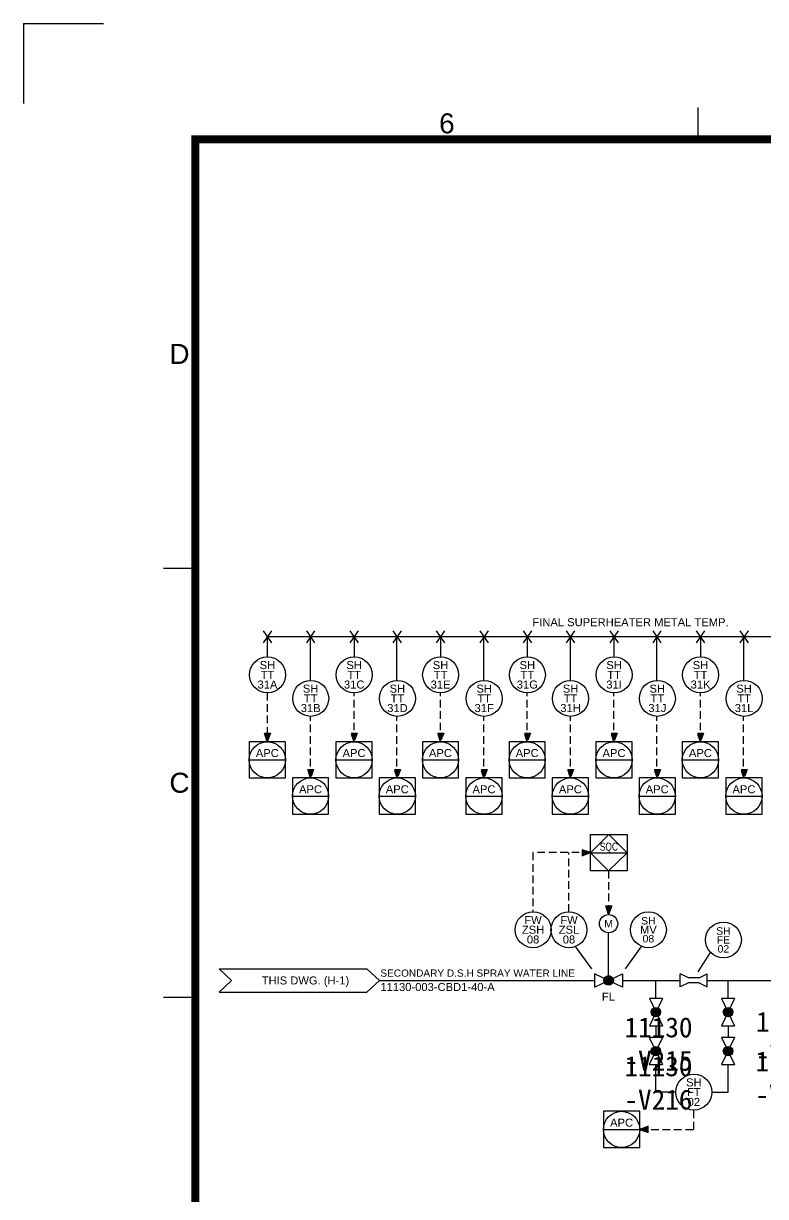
# Model space of a CAD drawing. Header units: millimetres. Extents: x 0 to 643, y 0 to 297.
# Drawn here: x 0 to 92.7, y 150.4 to 297 of the extents above; entities that cross this region are included whole.
import ezdxf
from ezdxf.enums import TextEntityAlignment as Align

# ---------------------------------------------------------------- set-up
doc = ezdxf.new("R2018")
doc.units = ezdxf.units.MM
doc.linetypes.add('HIDDEN2', pattern=[4.7625, 3.175, -1.5875])
for name, color, linetype in [('1_Valve', 7, 'Continuous'), ('2_Opc', 7, 'Continuous'), ('3_I&C', 7, 'Continuous'), ('5_Etc', 7, 'Continuous'), ('6_PIPE(기타)', 7, 'Continuous'), ('6_PIPE(물)', 5, 'Continuous')]:
    doc.layers.add(name, color=color, linetype=linetype)
doc.styles.get("Standard").update_dxf_attribs({"font": 'arial.ttf'})

# ---------------------------------------------------------------- blocks, each defined once
blk = doc.blocks.new('LOCAL INSTRUMENT_')
at = {"color": 0, "linetype": 'ByBlock', "ltscale": 0.1}
blk.add_circle((0, 0), 2.41, dxfattribs=at)
at = {"color": 0}
for tag, p in [('TAG01', (-0.01, 1.3)), ('TAG02', (0, 0)), ('TAG03', (0, -1.3))]:
    blk.add_attdef(tag, text='', height=1, dxfattribs=at).set_placement(p, align=Align.MIDDLE_CENTER)
blk = doc.blocks.new('*U4')
h = blk.add_hatch(color=0)
h.dxf.hatch_style = 1
h.paths.add_polyline_path([(-5.54, 0.26), (-5, 0), (-4.46, 0.26, 0.627672)])
h.paths.add_polyline_path([(-5.54, 0.26, 0.112916), (-5.6, 0, 0.112916), (-5.54, -0.26), (-5, 0)])
h.paths.add_polyline_path([(-4.46, -0.26), (-5, 0), (-5.54, -0.26, 0.627672)])
h.paths.add_polyline_path([(-4.46, 0.26), (-5, 0), (-4.46, -0.26, 0.112916), (-4.4, 0, 0.112916)])
at = {"color": 0}
for p, q in [((-5, 0), (-5, 5.96)), ((-6.75, 0.84), (-6.75, -0.84)), ((-3.25, -0.84), (-6.75, 0.84)), ((-6.75, -0.84), (-3.25, 0.84)), ((-3.25, 0.84), (-3.25, -0.84))]:
    blk.add_line(p, q, dxfattribs=at)
for centre, radius in [((-5, 7.1), 1.14), ((-0.02, 6.33), 2.24), ((-5, 0), 0.603)]:
    blk.add_circle(centre, radius, dxfattribs=at)
at = {"color": 0, "insert": (-5, 7.1), "char_height": 0.944, "attachment_point": 5}
blk.add_mtext_dynamic_manual_height_columns('M', width=4.3497, gutter_width=4.72, heights=[0], dxfattribs=at)
at = {"color": 0}
for tag, height, p in [('TAG01', 0.933, (-0.02, 7.46)), ('TAG02', 0.933, (-0.02, 6.33)), ('TAG03', 0.933, (-0.02, 5.21)), ('DESCRIPTION01', 1, (-5.02, -2.02))]:
    blk.add_attdef(tag, text='', height=height, dxfattribs=at).set_placement(p, align=Align.MIDDLE_CENTER)
blk = doc.blocks.new('*U6')
at = {"color": 0}
for p, q in [((-1.87, -0.89), (-1.87, 0.89)), ((-0.72, 0.34), (-1.87, 0.89)), ((0.77, 0.34), (-0.72, 0.34)), ((0.77, 0.34), (1.87, 0.89)), ((1.87, -0.89), (1.87, 0.89)), ((-0.72, -0.34), (-1.87, -0.89)), ((0.77, -0.34), (-0.72, -0.34)), ((0.77, -0.34), (1.87, -0.89))]:
    blk.add_line(p, q, dxfattribs=at)
blk.add_circle((4.08, 5.54), 2.46, dxfattribs=at)
for tag, p in [('TAG01', (4.08, 6.77)), ('TAG02', (4.08, 5.54)), ('TAG03', (4.08, 4.31))]:
    blk.add_attdef(tag, text='', height=1.02, dxfattribs=at).set_placement(p, align=Align.MIDDLE_CENTER)
blk = doc.blocks.new('*U8')
h = blk.add_hatch(color=0)
h.dxf.hatch_style = 1
edge = h.paths.add_edge_path()
edge.add_arc((0, 0), 0.586, 0, 360)
at = {"color": 0, "linetype": 'ByBlock', "ltscale": 0.1}
for p, q in [((0.82, 1.7), (-0.82, 1.7)), ((0.82, 1.7), (-0.82, -1.7)), ((-0.82, 1.7), (0.82, -1.7)), ((-0.82, -1.7), (0.82, -1.7))]:
    blk.add_line(p, q, dxfattribs=at)
at = {"color": 0}
blk.add_circle((0, 0), 0.586, dxfattribs=at)
at = {"color": 0, "lineweight": 30, "flags": 106}
blk.add_attdef('TAG01', text='', height=1, dxfattribs=at).set_placement((0, -2), align=Align.MIDDLE_CENTER)
at = {"color": 0}
blk.add_attdef('DESCRIPTION01', text='', height=1, dxfattribs=at).set_placement((0, -3.5), align=Align.MIDDLE_CENTER)
blk = doc.blocks.new('INDICATE DISPLAY_')
at = {"color": 0}
blk.add_line((-2.43, 0), (2.43, 0), dxfattribs=at)
blk.add_lwpolyline([(2.43, 2.43), (-2.43, 2.43), (-2.43, -2.43), (2.43, -2.43)], close=True, dxfattribs=at)
blk.add_circle((0, 0), 2.43, dxfattribs=at)
for tag, p in [('TAG01', (0, 0.91)), ('TAG02', (0, -0.91))]:
    blk.add_attdef(tag, text='', height=1, dxfattribs=at).set_placement(p, align=Align.MIDDLE_CENTER)
blk = doc.blocks.new('PROCESS LINE BREAK_')
at = {"color": 0, "linetype": 'ByBlock', "ltscale": 0.1}
for p, q in [((-9.9, 1.58), (9.9, 1.58)), ((-8.24, 0), (-9.9, 1.58)), ((11.6, 0), (9.9, 1.58)), ((-8.24, 0), (-9.9, -1.58)), ((11.6, 0), (9.9, -1.58)), ((-9.9, -1.58), (9.9, -1.58))]:
    blk.add_line(p, q, dxfattribs=at)
at = {"color": 0, "lineweight": 30, "flags": 104}
blk.add_attdef('DESCRIPTION02_', text='', height=1.2, dxfattribs=at).set_placement((0.83, 2.58), align=Align.BOTTOM_CENTER)
at = {"color": 0}
blk.add_attdef('DESCRIPTION01_', text='', height=1.2, dxfattribs=at).set_placement((1.68, 0), align=Align.MIDDLE_CENTER)
blk = doc.blocks.new('DIGITAL LOGIC CONTROLS_')
at = {"color": 0}
for p, q in [((-2.43, 0), (-4.85, -2.41)), ((0, -2.41), (-2.43, 0)), ((-4.85, -2.41), (-2.47, -4.81)), ((-4.85, -2.41), (0, -2.41)), ((-2.47, -4.81), (0, -2.41))]:
    blk.add_line(p, q, dxfattribs=at)
blk.add_lwpolyline([(-4.85, 0), (0, 0), (0, -4.81), (-4.85, -4.81)], close=True, dxfattribs=at)
blk.add_attdef('TAG01', text='', height=0.8, dxfattribs=at).set_placement((-2.43, -1.61), align=Align.MIDDLE_CENTER)
blk = doc.blocks.new('*U11')
at = {"color": 0}
for tag, p in [('TAG01', (5, 1.5)), ('DESCRIPTION01', (5, -2.07))]:
    blk.add_attdef(tag, text='', height=1, dxfattribs=at).set_placement(p, align=Align.MIDDLE_CENTER)

msp = doc.modelspace()

# ---------------------------------------------------------------- hatches: boundary and pattern name
at = {"layer": '3_I&C'}
h = msp.add_hatch(color=256, dxfattribs=at)
h.dxf.hatch_style = 1
h.paths.add_polyline_path([(30.12, 208.31), (30.48, 207.24), (30.87, 208.31)])
at = {"layer": '3_I&C', "linetype": 'HIDDEN2', "ltscale": 0.3}
h = msp.add_hatch(color=256, dxfattribs=at)
h.dxf.hatch_style = 1
h.paths.add_polyline_path([(40.96, 208.31), (41.32, 207.24), (41.72, 208.31)])
h = msp.add_hatch(color=256, dxfattribs=at)
h.dxf.hatch_style = 1
h.paths.add_polyline_path([(51.76, 208.31), (52.12, 207.24), (52.52, 208.31)])
h = msp.add_hatch(color=256, dxfattribs=at)
h.dxf.hatch_style = 1
h.paths.add_polyline_path([(62.61, 208.31), (62.96, 207.24), (63.36, 208.31)])
h = msp.add_hatch(color=256, dxfattribs=at)
h.dxf.hatch_style = 1
h.paths.add_polyline_path([(73.45, 208.31), (73.8, 207.24), (74.2, 208.31)])
h = msp.add_hatch(color=256, dxfattribs=at)
h.dxf.hatch_style = 1
h.paths.add_polyline_path([(84.25, 208.31), (84.61, 207.24), (85, 208.31)])
h = msp.add_hatch(color=256, dxfattribs=at)
h.dxf.hatch_style = 1
h.paths.add_polyline_path([(35.52, 203.79), (35.88, 202.71), (36.27, 203.79)])
h = msp.add_hatch(color=256, dxfattribs=at)
h.dxf.hatch_style = 1
h.paths.add_polyline_path([(46.36, 203.79), (46.72, 202.71), (47.12, 203.79)])
h = msp.add_hatch(color=256, dxfattribs=at)
h.dxf.hatch_style = 1
h.paths.add_polyline_path([(57.2, 203.79), (57.56, 202.71), (57.96, 203.79)])
h = msp.add_hatch(color=256, dxfattribs=at)
h.dxf.hatch_style = 1
h.paths.add_polyline_path([(68.01, 203.79), (68.36, 202.71), (68.76, 203.79)])
h = msp.add_hatch(color=256, dxfattribs=at)
h.dxf.hatch_style = 1
h.paths.add_polyline_path([(78.85, 203.79), (79.21, 202.71), (79.6, 203.79)])
h = msp.add_hatch(color=256, dxfattribs=at)
h.dxf.hatch_style = 1
h.paths.add_polyline_path([(89.69, 203.79), (90.05, 202.71), (90.45, 203.79)])
at = {"layer": '3_I&C'}
h = msp.add_hatch(color=256, dxfattribs=at)
h.dxf.hatch_style = 1
h.paths.add_polyline_path([(69.81, 192.98), (70.89, 193.38), (69.81, 193.74)])
h = msp.add_hatch(color=256, dxfattribs=at)
h.dxf.hatch_style = 1
h.paths.add_polyline_path([(72.77, 186.73), (73.13, 185.66), (73.53, 186.73)])
h = msp.add_hatch(color=256, dxfattribs=at)
h.dxf.hatch_style = 1
h.paths.add_polyline_path([(78.09, 159.19), (77.02, 158.79), (78.09, 158.43)])

# ---------------------------------------------------------------- linework, layer by layer
at = {"color": 0}
for q in [(0, 287), (10, 297)]:
    msp.add_line((0, 297), q, dxfattribs=at)
for p, q in [((84.33, 282.5), (84.33, 286.5)), ((21.5, 228.9), (17.5, 228.9)), ((21.5, 175.3), (17.5, 175.3))]:
    msp.add_line(p, q)
at = {"color": 0, "ltscale": 10, "const_width": 1}
msp.add_lwpolyline([(21.5, 282.5), (398.5, 282.5), (398.5, 14.5), (21.5, 14.5)], close=True, dxfattribs=at)
at = {"layer": '1_Valve'}
msp.add_line((75.23, 178.88), (77.26, 181.66), dxfattribs=at)
at = {"layer": '3_I&C'}
for p, q in [((30.99, 221.08), (29.96, 219.61)), ((29.96, 221.08), (30.99, 219.61)), ((30.48, 220.35), (30.48, 217.84)), ((36.39, 221.08), (35.36, 219.61)), ((35.36, 221.08), (36.39, 219.61)), ((35.88, 214.91), (35.88, 220.35)), ((41.83, 221.08), (40.8, 219.61)), ((40.8, 221.08), (41.83, 219.61)), ((41.32, 220.35), (41.32, 217.84)), ((47.2, 221.08), (46.16, 219.61)), ((46.16, 221.08), (47.2, 219.61)), ((46.68, 214.91), (46.68, 220.35)), ((52.64, 221.08), (51.6, 219.61)), ((51.6, 221.08), (52.64, 219.61)), ((52.12, 220.35), (52.12, 217.84)), ((58.08, 221.08), (57.04, 219.61)), ((57.04, 221.08), (58.08, 219.61)), ((57.56, 214.91), (57.56, 220.35)), ((63.48, 221.08), (62.45, 219.61)), ((62.45, 221.08), (63.48, 219.61)), ((62.96, 220.35), (62.96, 217.84)), ((68.88, 221.08), (67.85, 219.61)), ((67.85, 221.08), (68.88, 219.61)), ((68.36, 214.91), (68.36, 220.35)), ((74.32, 221.08), (73.29, 219.61)), ((73.29, 221.08), (74.32, 219.61)), ((73.8, 220.35), (73.8, 217.84)), ((79.68, 221.08), (78.65, 219.61)), ((78.65, 221.08), (79.68, 219.61)), ((79.17, 214.91), (79.17, 220.35)), ((85.12, 221.08), (84.09, 219.61)), ((84.09, 221.08), (85.12, 219.61)), ((84.61, 220.35), (84.61, 217.84)), ((90.56, 221.08), (89.53, 219.61)), ((89.53, 221.08), (90.56, 219.61)), ((90.05, 214.91), (90.05, 220.35)), ((71.02, 178.88), (69, 181.66)), ((79.05, 163.44), (79.05, 166.89)), ((88.06, 163.44), (88.06, 166.89)), ((81.55, 163.44), (79.05, 163.44)), ((86.04, 163.44), (88.06, 163.44))]:
    msp.add_line(p, q, dxfattribs=at)
at = {"layer": '3_I&C', "linetype": 'HIDDEN2', "ltscale": 0.3}
for p, q in [((30.48, 213.36), (30.48, 207.24)), ((41.32, 207.24), (41.32, 213.36)), ((52.12, 207.24), (52.12, 213.36)), ((62.96, 207.24), (62.96, 213.36)), ((73.81, 207.24), (73.8, 213.36)), ((84.61, 207.24), (84.61, 213.36)), ((35.88, 202.71), (35.88, 210.42)), ((46.68, 202.71), (46.68, 210.42)), ((57.52, 202.71), (57.52, 210.42)), ((68.36, 202.71), (68.36, 210.42)), ((79.17, 202.71), (79.17, 210.42)), ((90.01, 202.71), (90.01, 210.42)), ((70.9, 193.38), (63.68, 193.38)), ((63.68, 193.38), (63.68, 185.99)), ((68.18, 185.99), (68.18, 193.38)), ((73.13, 191.12), (73.13, 185.66)), ((83.77, 158.79), (83.77, 161.21)), ((77.02, 158.79), (83.77, 158.79))]:
    msp.add_line(p, q, dxfattribs=at)
at = {"layer": '3_I&C'}
for points in [[(30.12, 208.31), (30.87, 208.31), (30.48, 207.24), (30.12, 208.31)], [(69.81, 193.74), (69.81, 192.98), (70.89, 193.38), (69.81, 193.74)], [(72.77, 186.73), (73.53, 186.73), (73.13, 185.66), (72.77, 186.73)], [(78.09, 158.43), (78.09, 159.19), (77.02, 158.79), (78.09, 158.43)]]:
    msp.add_lwpolyline(points, dxfattribs=at)
at = {"layer": '3_I&C', "linetype": 'HIDDEN2', "ltscale": 0.3}
for points in [[(40.96, 208.31), (41.72, 208.31), (41.32, 207.24), (40.96, 208.31)], [(51.76, 208.31), (52.52, 208.31), (52.12, 207.24), (51.76, 208.31)], [(62.61, 208.31), (63.36, 208.31), (62.96, 207.24), (62.61, 208.31)], [(73.45, 208.31), (74.2, 208.31), (73.8, 207.24), (73.45, 208.31)], [(84.25, 208.31), (85, 208.31), (84.61, 207.24), (84.25, 208.31)], [(35.52, 203.79), (36.27, 203.79), (35.88, 202.71), (35.52, 203.79)], [(46.36, 203.79), (47.12, 203.79), (46.72, 202.71), (46.36, 203.79)], [(57.2, 203.79), (57.96, 203.79), (57.56, 202.71), (57.2, 203.79)], [(68.01, 203.79), (68.76, 203.79), (68.36, 202.71), (68.01, 203.79)], [(78.85, 203.79), (79.6, 203.79), (79.21, 202.71), (78.85, 203.79)], [(89.69, 203.79), (90.45, 203.79), (90.05, 202.71), (89.69, 203.79)]]:
    msp.add_lwpolyline(points, dxfattribs=at)
at = {"layer": '5_Etc'}
msp.add_line((84.33, 178.49), (85.88, 180.91), dxfattribs=at)
at = {"layer": '6_PIPE(기타)'}
msp.add_line((128.69, 220.35), (30.48, 220.35), dxfattribs=at)
at = {"layer": '6_PIPE(물)'}
for p, q in [((44.49, 177.41), (71.38, 177.41)), ((74.88, 177.41), (82.06, 177.41)), ((79.05, 175.15), (79.05, 177.41)), ((85.48, 177.41), (96.92, 177.41)), ((88.06, 175.15), (88.06, 177.41)), ((79.05, 171.76), (79.05, 170.29)), ((88.06, 171.76), (88.06, 170.29))]:
    msp.add_line(p, q, dxfattribs=at)

# ---------------------------------------------------------------- block references
at = {"layer": '1_Valve'}
ref = msp.add_blockref('*U4', (78.13, 177.41), dxfattribs=at)
ref.add_attrib('TAG01', 'SH', dxfattribs={"layer": '0', "color": 0, "height": 0.933}).set_placement((78.11, 184.87), align=Align.MIDDLE_CENTER)
ref.add_attrib('TAG02', 'MV', dxfattribs={"layer": '0', "color": 0, "height": 1}).set_placement((78.11, 183.75), align=Align.MIDDLE_CENTER)
ref.add_attrib('TAG03', '08', dxfattribs={"layer": '0', "color": 0, "height": 0.933}).set_placement((78.11, 182.63), align=Align.MIDDLE_CENTER)
ref.add_attrib('DESCRIPTION01', 'FL', dxfattribs={"layer": '0', "color": 0, "height": 1}).set_placement((73.11, 175.39), align=Align.MIDDLE_CENTER)
ref = msp.add_blockref('*U8', (79.05, 173.45), dxfattribs=at)
lines = msp.add_mtext('11130\\P-V215', dxfattribs={"layer": '0', "color": 0, "insert": (75.12, 172.8), "char_height": 2.5, "attachment_point": 1})
ref.add_attrib('TAG01', '', (75.12, 172.8), dxfattribs={"flags": 104}).embed_mtext(lines)
ref = msp.add_blockref('*U8', (88.06, 173.46), dxfattribs=at)
lines = msp.add_mtext('11130\\P-V217', dxfattribs={"layer": '0', "color": 0, "insert": (91.56, 173.49), "char_height": 2.5, "attachment_point": 1})
ref.add_attrib('TAG01', '', (91.56, 173.49), dxfattribs={"flags": 104}).embed_mtext(lines)
ref = msp.add_blockref('*U8', (79.04, 168.59), dxfattribs=at)
lines = msp.add_mtext('11130\\P-V216', dxfattribs={"layer": '0', "color": 0, "insert": (75.11, 167.94), "char_height": 2.5, "attachment_point": 1})
ref.add_attrib('TAG01', '', (75.11, 167.94), dxfattribs={"flags": 104}).embed_mtext(lines)
ref = msp.add_blockref('*U8', (88.06, 168.59), dxfattribs=at)
lines = msp.add_mtext('11130\\P-V218', dxfattribs={"layer": '0', "color": 0, "insert": (91.49, 168.55), "char_height": 2.5, "attachment_point": 1})
ref.add_attrib('TAG01', '', (91.49, 168.55), dxfattribs={"flags": 104}).embed_mtext(lines)
at = {"layer": '2_Opc'}
ref = msp.add_blockref('PROCESS LINE BREAK_', (33.68, 177.41), dxfattribs=dict(at, xscale=0.9318872133403724, yscale=0.9318872133403724, zscale=0.9318872133403724))
ref.add_attrib('DESCRIPTION01_', 'THIS DWG. (H-1)', dxfattribs={"layer": '0', "color": 0, "height": 1}).set_placement((35.25, 177.41), align=Align.MIDDLE_CENTER)
at = {"layer": '3_I&C'}
ref = msp.add_blockref('LOCAL INSTRUMENT_', (30.5, 215.6), dxfattribs=dict(at, xscale=0.9328066012362992, yscale=0.9328066012362992, zscale=0.9328066012362992))
ref.add_attrib('TAG01', 'SH', dxfattribs={"layer": '0', "color": 0, "height": 1}).set_placement((30.49, 216.82), align=Align.MIDDLE_CENTER)
ref.add_attrib('TAG02', 'TT', dxfattribs={"layer": '0', "color": 0, "height": 1}).set_placement((30.5, 215.6), align=Align.MIDDLE_CENTER)
ref.add_attrib('TAG03', '31A', dxfattribs={"layer": '0', "color": 0, "height": 1}).set_placement((30.5, 214.39), align=Align.MIDDLE_CENTER)
ref = msp.add_blockref('LOCAL INSTRUMENT_', (41.34, 215.6), dxfattribs=dict(at, xscale=0.9328066012362992, yscale=0.9328066012362992, zscale=0.9328066012362992))
ref.add_attrib('TAG01', 'SH', dxfattribs={"layer": '0', "color": 0, "height": 1}).set_placement((41.33, 216.82), align=Align.MIDDLE_CENTER)
ref.add_attrib('TAG02', 'TT', dxfattribs={"layer": '0', "color": 0, "height": 1}).set_placement((41.34, 215.6), align=Align.MIDDLE_CENTER)
ref.add_attrib('TAG03', '31C', dxfattribs={"layer": '0', "color": 0, "height": 1}).set_placement((41.34, 214.39), align=Align.MIDDLE_CENTER)
ref = msp.add_blockref('LOCAL INSTRUMENT_', (52.14, 215.6), dxfattribs=dict(at, xscale=0.9328066012362992, yscale=0.9328066012362992, zscale=0.9328066012362992))
ref.add_attrib('TAG01', 'SH', dxfattribs={"layer": '0', "color": 0, "height": 1}).set_placement((52.13, 216.82), align=Align.MIDDLE_CENTER)
ref.add_attrib('TAG02', 'TT', dxfattribs={"layer": '0', "color": 0, "height": 1}).set_placement((52.14, 215.6), align=Align.MIDDLE_CENTER)
ref.add_attrib('TAG03', '31E', dxfattribs={"layer": '0', "color": 0, "height": 1}).set_placement((52.14, 214.39), align=Align.MIDDLE_CENTER)
ref = msp.add_blockref('LOCAL INSTRUMENT_', (62.98, 215.6), dxfattribs=dict(at, xscale=0.9328066012362992, yscale=0.9328066012362992, zscale=0.9328066012362992))
ref.add_attrib('TAG01', 'SH', dxfattribs={"layer": '0', "color": 0, "height": 1}).set_placement((62.98, 216.82), align=Align.MIDDLE_CENTER)
ref.add_attrib('TAG02', 'TT', dxfattribs={"layer": '0', "color": 0, "height": 1}).set_placement((62.98, 215.6), align=Align.MIDDLE_CENTER)
ref.add_attrib('TAG03', '31G', dxfattribs={"layer": '0', "color": 0, "height": 1}).set_placement((62.98, 214.39), align=Align.MIDDLE_CENTER)
ref = msp.add_blockref('LOCAL INSTRUMENT_', (73.82, 215.6), dxfattribs=dict(at, xscale=0.9328066012362992, yscale=0.9328066012362992, zscale=0.9328066012362992))
ref.add_attrib('TAG01', 'SH', dxfattribs={"layer": '0', "color": 0, "height": 1}).set_placement((73.82, 216.82), align=Align.MIDDLE_CENTER)
ref.add_attrib('TAG02', 'TT', dxfattribs={"layer": '0', "color": 0, "height": 1}).set_placement((73.82, 215.6), align=Align.MIDDLE_CENTER)
ref.add_attrib('TAG03', '31I', dxfattribs={"layer": '0', "color": 0, "height": 1}).set_placement((73.82, 214.39), align=Align.MIDDLE_CENTER)
ref = msp.add_blockref('LOCAL INSTRUMENT_', (84.63, 215.6), dxfattribs=dict(at, xscale=0.9328066012362992, yscale=0.9328066012362992, zscale=0.9328066012362992))
ref.add_attrib('TAG01', 'SH', dxfattribs={"layer": '0', "color": 0, "height": 1}).set_placement((84.62, 216.82), align=Align.MIDDLE_CENTER)
ref.add_attrib('TAG02', 'TT', dxfattribs={"layer": '0', "color": 0, "height": 1}).set_placement((84.63, 215.6), align=Align.MIDDLE_CENTER)
ref.add_attrib('TAG03', '31K', dxfattribs={"layer": '0', "color": 0, "height": 1}).set_placement((84.63, 214.39), align=Align.MIDDLE_CENTER)
ref = msp.add_blockref('LOCAL INSTRUMENT_', (35.9, 212.66), dxfattribs=dict(at, xscale=0.9328066012362992, yscale=0.9328066012362992, zscale=0.9328066012362992))
ref.add_attrib('TAG01', 'SH', dxfattribs={"layer": '0', "color": 0, "height": 1}).set_placement((35.89, 213.88), align=Align.MIDDLE_CENTER)
ref.add_attrib('TAG02', 'TT', dxfattribs={"layer": '0', "color": 0, "height": 1}).set_placement((35.9, 212.66), align=Align.MIDDLE_CENTER)
ref.add_attrib('TAG03', '31B', dxfattribs={"layer": '0', "color": 0, "height": 1}).set_placement((35.9, 211.45), align=Align.MIDDLE_CENTER)
ref = msp.add_blockref('LOCAL INSTRUMENT_', (46.74, 212.66), dxfattribs=dict(at, xscale=0.9328066012362992, yscale=0.9328066012362992, zscale=0.9328066012362992))
ref.add_attrib('TAG01', 'SH', dxfattribs={"layer": '0', "color": 0, "height": 1}).set_placement((46.73, 213.88), align=Align.MIDDLE_CENTER)
ref.add_attrib('TAG02', 'TT', dxfattribs={"layer": '0', "color": 0, "height": 1}).set_placement((46.74, 212.66), align=Align.MIDDLE_CENTER)
ref.add_attrib('TAG03', '31D', dxfattribs={"layer": '0', "color": 0, "height": 1}).set_placement((46.74, 211.45), align=Align.MIDDLE_CENTER)
ref = msp.add_blockref('LOCAL INSTRUMENT_', (57.58, 212.66), dxfattribs=dict(at, xscale=0.9328066012362992, yscale=0.9328066012362992, zscale=0.9328066012362992))
ref.add_attrib('TAG01', 'SH', dxfattribs={"layer": '0', "color": 0, "height": 1}).set_placement((57.58, 213.88), align=Align.MIDDLE_CENTER)
ref.add_attrib('TAG02', 'TT', dxfattribs={"layer": '0', "color": 0, "height": 1}).set_placement((57.58, 212.66), align=Align.MIDDLE_CENTER)
ref.add_attrib('TAG03', '31F', dxfattribs={"layer": '0', "color": 0, "height": 1}).set_placement((57.58, 211.45), align=Align.MIDDLE_CENTER)
ref = msp.add_blockref('LOCAL INSTRUMENT_', (68.38, 212.66), dxfattribs=dict(at, xscale=0.9328066012362992, yscale=0.9328066012362992, zscale=0.9328066012362992))
ref.add_attrib('TAG01', 'SH', dxfattribs={"layer": '0', "color": 0, "height": 1}).set_placement((68.38, 213.88), align=Align.MIDDLE_CENTER)
ref.add_attrib('TAG02', 'TT', dxfattribs={"layer": '0', "color": 0, "height": 1}).set_placement((68.38, 212.66), align=Align.MIDDLE_CENTER)
ref.add_attrib('TAG03', '31H', dxfattribs={"layer": '0', "color": 0, "height": 1}).set_placement((68.38, 211.45), align=Align.MIDDLE_CENTER)
ref = msp.add_blockref('LOCAL INSTRUMENT_', (79.23, 212.66), dxfattribs=dict(at, xscale=0.9328066012362992, yscale=0.9328066012362992, zscale=0.9328066012362992))
ref.add_attrib('TAG01', 'SH', dxfattribs={"layer": '0', "color": 0, "height": 1}).set_placement((79.22, 213.88), align=Align.MIDDLE_CENTER)
ref.add_attrib('TAG02', 'TT', dxfattribs={"layer": '0', "color": 0, "height": 1}).set_placement((79.23, 212.66), align=Align.MIDDLE_CENTER)
ref.add_attrib('TAG03', '31J', dxfattribs={"layer": '0', "color": 0, "height": 1}).set_placement((79.23, 211.45), align=Align.MIDDLE_CENTER)
ref = msp.add_blockref('LOCAL INSTRUMENT_', (90.07, 212.66), dxfattribs=dict(at, xscale=0.9328066012362992, yscale=0.9328066012362992, zscale=0.9328066012362992))
ref.add_attrib('TAG01', 'SH', dxfattribs={"layer": '0', "color": 0, "height": 1}).set_placement((90.06, 213.88), align=Align.MIDDLE_CENTER)
ref.add_attrib('TAG02', 'TT', dxfattribs={"layer": '0', "color": 0, "height": 1}).set_placement((90.07, 212.66), align=Align.MIDDLE_CENTER)
ref.add_attrib('TAG03', '31L', dxfattribs={"layer": '0', "color": 0, "height": 1}).set_placement((90.07, 211.45), align=Align.MIDDLE_CENTER)
ref = msp.add_blockref('INDICATE DISPLAY_', (30.48, 204.98), dxfattribs=dict(at, xscale=0.9323980496620473, yscale=0.9323980496620473, zscale=0.9323980496620473))
ref.add_attrib('TAG01', 'APC', dxfattribs={"layer": '0', "color": 0, "height": 1}).set_placement((30.48, 205.83), align=Align.MIDDLE_CENTER)
at = {"layer": '3_I&C', "linetype": 'HIDDEN2', "ltscale": 0.3}
ref = msp.add_blockref('INDICATE DISPLAY_', (41.32, 204.98), dxfattribs=dict(at, xscale=0.9323980496620473, yscale=0.9323980496620473, zscale=0.9323980496620473))
ref.add_attrib('TAG01', 'APC', dxfattribs={"layer": '0', "color": 0, "height": 1}).set_placement((41.32, 205.83), align=Align.MIDDLE_CENTER)
ref = msp.add_blockref('INDICATE DISPLAY_', (52.12, 204.98), dxfattribs=dict(at, xscale=0.9323980496620473, yscale=0.9323980496620473, zscale=0.9323980496620473))
ref.add_attrib('TAG01', 'APC', dxfattribs={"layer": '0', "color": 0, "height": 1}).set_placement((52.12, 205.83), align=Align.MIDDLE_CENTER)
ref = msp.add_blockref('INDICATE DISPLAY_', (62.96, 204.98), dxfattribs=dict(at, xscale=0.9323980496620473, yscale=0.9323980496620473, zscale=0.9323980496620473))
ref.add_attrib('TAG01', 'APC', dxfattribs={"layer": '0', "color": 0, "height": 1}).set_placement((62.96, 205.83), align=Align.MIDDLE_CENTER)
ref = msp.add_blockref('INDICATE DISPLAY_', (73.81, 204.98), dxfattribs=dict(at, xscale=0.9323980496620473, yscale=0.9323980496620473, zscale=0.9323980496620473))
ref.add_attrib('TAG01', 'APC', dxfattribs={"layer": '0', "color": 0, "height": 1}).set_placement((73.81, 205.83), align=Align.MIDDLE_CENTER)
ref = msp.add_blockref('INDICATE DISPLAY_', (84.61, 204.98), dxfattribs=dict(at, xscale=0.9323980496620473, yscale=0.9323980496620473, zscale=0.9323980496620473))
ref.add_attrib('TAG01', 'APC', dxfattribs={"layer": '0', "color": 0, "height": 1}).set_placement((84.61, 205.83), align=Align.MIDDLE_CENTER)
at = {"layer": '3_I&C'}
ref = msp.add_blockref('INDICATE DISPLAY_', (35.88, 200.45), dxfattribs=dict(at, xscale=0.9323980496620473, yscale=0.9323980496620473, zscale=0.9323980496620473))
ref.add_attrib('TAG01', 'APC', dxfattribs={"layer": '0', "color": 0, "height": 1}).set_placement((35.88, 201.3), align=Align.MIDDLE_CENTER)
ref = msp.add_blockref('INDICATE DISPLAY_', (46.72, 200.45), dxfattribs=dict(at, xscale=0.9323980496620473, yscale=0.9323980496620473, zscale=0.9323980496620473))
ref.add_attrib('TAG01', 'APC', dxfattribs={"layer": '0', "color": 0, "height": 1}).set_placement((46.72, 201.3), align=Align.MIDDLE_CENTER)
ref = msp.add_blockref('INDICATE DISPLAY_', (57.56, 200.45), dxfattribs=dict(at, xscale=0.9323980496620473, yscale=0.9323980496620473, zscale=0.9323980496620473))
ref.add_attrib('TAG01', 'APC', dxfattribs={"layer": '0', "color": 0, "height": 1}).set_placement((57.56, 201.3), align=Align.MIDDLE_CENTER)
ref = msp.add_blockref('INDICATE DISPLAY_', (68.36, 200.45), dxfattribs=dict(at, xscale=0.9323980496620473, yscale=0.9323980496620473, zscale=0.9323980496620473))
ref.add_attrib('TAG01', 'APC', dxfattribs={"layer": '0', "color": 0, "height": 1}).set_placement((68.36, 201.3), align=Align.MIDDLE_CENTER)
ref = msp.add_blockref('INDICATE DISPLAY_', (79.21, 200.45), dxfattribs=dict(at, xscale=0.9323980496620473, yscale=0.9323980496620473, zscale=0.9323980496620473))
ref.add_attrib('TAG01', 'APC', dxfattribs={"layer": '0', "color": 0, "height": 1}).set_placement((79.21, 201.3), align=Align.MIDDLE_CENTER)
ref = msp.add_blockref('INDICATE DISPLAY_', (90.05, 200.45), dxfattribs=dict(at, xscale=0.9323980496620473, yscale=0.9323980496620473, zscale=0.9323980496620473))
ref.add_attrib('TAG01', 'APC', dxfattribs={"layer": '0', "color": 0, "height": 1}).set_placement((90.05, 201.3), align=Align.MIDDLE_CENTER)
ref = msp.add_blockref('DIGITAL LOGIC CONTROLS_', (75.45, 195.64), dxfattribs=dict(at, xscale=0.9410613136604578, yscale=0.9410613136604578, zscale=0.9410613136604578))
ref.add_attrib('TAG01', 'SQC', dxfattribs={"layer": '0', "color": 0, "height": 1, "width": 0.75}).set_placement((73.17, 194.13), align=Align.MIDDLE_CENTER)
ref = msp.add_blockref('LOCAL INSTRUMENT_', (63.7, 183.75), dxfattribs=dict(at, xscale=0.9328066012362992, yscale=0.9328066012362992, zscale=0.9328066012362992))
ref.add_attrib('TAG01', 'FW', dxfattribs={"layer": '0', "color": 0, "height": 1}).set_placement((63.69, 184.96), align=Align.MIDDLE_CENTER)
ref.add_attrib('TAG02', 'ZSH', dxfattribs={"layer": '0', "color": 0, "height": 1}).set_placement((63.7, 183.75), align=Align.MIDDLE_CENTER)
ref.add_attrib('TAG03', '08', dxfattribs={"layer": '0', "color": 0, "height": 1}).set_placement((63.7, 182.53), align=Align.MIDDLE_CENTER)
ref = msp.add_blockref('LOCAL INSTRUMENT_', (68.18, 183.75), dxfattribs=dict(at, xscale=0.9328066012362992, yscale=0.9328066012362992, zscale=0.9328066012362992))
ref.add_attrib('TAG01', 'FW', dxfattribs={"layer": '0', "color": 0, "height": 1}).set_placement((68.18, 184.96), align=Align.MIDDLE_CENTER)
ref.add_attrib('TAG02', 'ZSL', dxfattribs={"layer": '0', "color": 0, "height": 1}).set_placement((68.18, 183.75), align=Align.MIDDLE_CENTER)
ref.add_attrib('TAG03', '08', dxfattribs={"layer": '0', "color": 0, "height": 1}).set_placement((68.18, 182.53), align=Align.MIDDLE_CENTER)
ref = msp.add_blockref('LOCAL INSTRUMENT_', (83.79, 163.46), dxfattribs=dict(at, xscale=0.9328066012362992, yscale=0.9328066012362992, zscale=0.9328066012362992))
ref.add_attrib('TAG01', 'SH', dxfattribs={"layer": '0', "color": 0, "height": 1}).set_placement((83.79, 164.67), align=Align.MIDDLE_CENTER)
ref.add_attrib('TAG02', 'FT', dxfattribs={"layer": '0', "color": 0, "height": 1}).set_placement((83.79, 163.46), align=Align.MIDDLE_CENTER)
ref.add_attrib('TAG03', '02', dxfattribs={"layer": '0', "color": 0, "height": 1}).set_placement((83.79, 162.24), align=Align.MIDDLE_CENTER)
ref = msp.add_blockref('INDICATE DISPLAY_', (74.76, 158.79), dxfattribs=dict(at, xscale=0.9323980496620473, yscale=0.9323980496620473, zscale=0.9323980496620473))
ref.add_attrib('TAG01', 'APC', dxfattribs={"layer": '0', "color": 0, "height": 1}).set_placement((74.76, 159.64), align=Align.MIDDLE_CENTER)
at = {"layer": '5_Etc', "xscale": 0.9105967139074458, "yscale": 0.9105967139074458, "zscale": 0.9105967139074458}
msp.add_blockref('*U6', (83.77, 177.43), dxfattribs=at).add_auto_attribs({'TAG01': 'SH', 'TAG02': 'FE', 'TAG03': '02'})
at = {"layer": '6_PIPE(물)'}
ref = msp.add_blockref('*U11', (39.61, 175.09), dxfattribs=at)
ref.add_attrib('TAG01', '11130-003-CBD1-40-A', dxfattribs={"layer": '0', "color": 0, "height": 1}).set_placement((44.61, 176.59), align=Align.MIDDLE_LEFT)
ref.add_attrib('DESCRIPTION01', 'SECONDARY D.S.H SPRAY WATER LINE', dxfattribs={"layer": '0', "color": 0, "height": 0.9}).set_placement((44.61, 178.33), align=Align.MIDDLE_LEFT)

# ---------------------------------------------------------------- texts
at = {"char_height": 2.5, "attachment_point": 5}
for s, insert in [('\\pxqc;6', (52.92, 284.5)), ('\\pxqc;D', (19.5, 255.7)), ('\\pxqc;C', (19.5, 202.1))]:
    msp.add_mtext_dynamic_manual_height_columns(s, width=19.1434, gutter_width=12.5, heights=[0], dxfattribs=dict(at, insert=insert))
at = {"layer": '6_PIPE(기타)', "insert": (63.61, 222.68), "char_height": 1, "attachment_point": 1}
msp.add_mtext_dynamic_manual_height_columns('FINAL SUPERHEATER METAL TEMP.', width=26.0224, gutter_width=5, heights=[0], dxfattribs=at)

doc.saveas('drawing.dxf')
